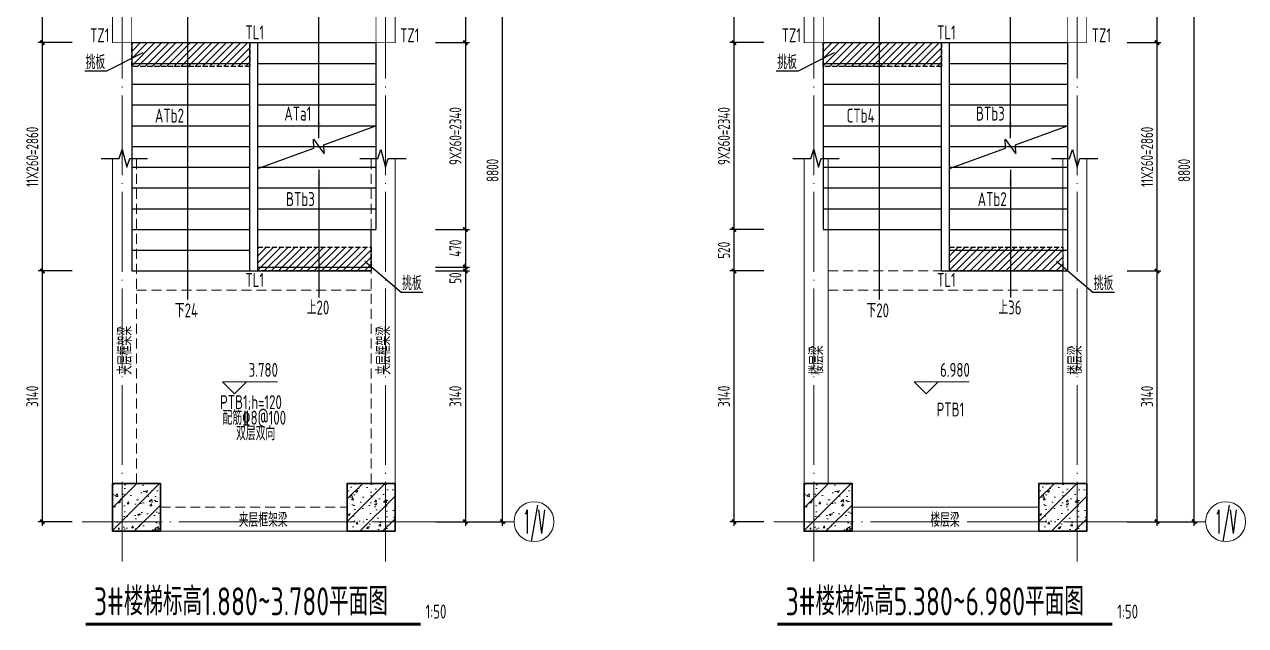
# Model space of a CAD drawing. Extents: x 56246 to 893198, y -950445 to -423535.
# Drawn here: x 325448 to 340745, y -474832 to -467303 of the extents above; entities that cross this region are included whole.
import ezdxf
from ezdxf.enums import TextEntityAlignment as Align

# ---------------------------------------------------------------- set-up
doc = ezdxf.new("R2010")
doc.units = 0
doc.header["$LTSCALE"] = 500
for name, pattern in [('CONTINOUS', [0]), ('DASH', [0.35, 0.25, -0.1]), ('DOTE', [2.42, 2, -0.2, 0.02, -0.2]), ('HIDDEN', [0.375, 0.25, -0.125])]:
    doc.linetypes.add(name, pattern=pattern)
for name, color, linetype, lineweight in [('0S-板-上层柱线', 6, 'Continuous', 18), ('0S-柱-线', 50, 'Continuous', 30), ('0S-梁-不可见', 4, 'HIDDEN', 18), ('0S-梁-线', 5, 'Continuous', 18), ('0S-楼梯-文字', 4, 'Continuous', 20), ('0S-轴线', 1, 'DOTE', 13), ('0S-轴线尺寸', 6, 'CONTINOUS', 18), ('0S-轴线编号', 6, 'CONTINOUS', 18), ('上层柱线', 6, 'Continuous', 18)]:
    doc.layers.add(name, color=color, linetype=linetype, lineweight=lineweight)
for name, color, linetype in [('PUB_DIM', 3, 'Continuous'), ('STAIR', 4, 'Continuous'), ('TEXT_LT', 90, 'Continuous'), ('THIN', 7, 'Continuous')]:
    doc.layers.add(name, color=color, linetype=linetype)
doc.styles.add('TSSD_Axis', font='complex.shx', dxfattribs={"width": 0.7, "bigfont": 'hztxt.shx'})
doc.styles.add('TSSD_DIMENSION', font='tssdeng.shx', dxfattribs={"width": 0.7, "bigfont": 'Hztxt.shx'})
doc.styles.add('TSSD_Rein', font='Tssdeng.shx', dxfattribs={"width": 0.7, "bigfont": 'hztxt.shx'})
doc.dimstyles.new('TSSD_50_50', dxfattribs={"dimtxt": 150, "dimasz": 50, "dimexe": 50, "dimexo": 125, "dimgap": 50, "dimtad": 1, "dimdec": 0, "dimzin": 0, "dimdsep": 46, "dimtxsty": 'TSSD_DIMENSION', "dimblk": 'ARCHTICK', "dimblk1": 'ARCHTICK', "dimblk2": 'ARCHTICK', "dimcen": 0, "dimdle": 50, "dimclrt": 7, "dimadec": 0, "dimazin": 0, "dimtfac": 1, "dimtdec": 0, "dimtix": 1, "dimtmove": 2, "dimatfit": 3, "dimfxl": 1, "dimtolj": 1, "dimtzin": 0, "dimarcsym": 0})
pattern_1 = [(45, (-114205.94, -22206.57), (-141.421356, 141.421356), []), (50, (-114205.94, -22206.57), (286.90407, -25.10085), [30, -330]), (355, (-114205.94, -22206.57), (-55.50053, 300.87685), [24, -264]), (100.4514, (-114182.04, -22208.66), (231.40375, 275.77582), [25.49608, -280.45684]), (46.1842, (-114205.94, -22126.57), (426.89642, -66.2076), [45, -495]), (96.6356, (-114170.37, -22132.1), (373.86508, 389.64715), [38.24412, -420.6852]), (351.1842, (-114205.94, -22126.57), (373.86478, 389.64744), [36, -396]), (21, (-114165.94, -22146.57), (238.76282, -161.04756), [30, -330]), (326, (-114165.94, -22146.57), (97.32613, 290.06002), [24, -264]), (71.4514, (-114146.05, -22159.99), (336.08905, 129.0122), [25.49608, -280.45684]), (37.5, (-114205.94, -22206.57), (4.863942, 133.157542), [2, -260.8, 2, -268, 2, -265]), (7.5, (-114205.94, -22206.57), (105.227815, 157.764685), [2, -152.8, 2, -254.8, 2, -101]), (327.5, (-114295.14, -22206.57), (213.528974, -9.021949), [2, -100, 2, -312, 2, -414]), (317.5, (-114335.14, -22206.57), (233.27447, 40.041993), [2, -130, 2, -207.2, 2, -294])]
pattern_2 = [(45, (-122869.96, -22206.57), (-141.421356, 141.421356), []), (50, (-122869.96, -22206.57), (286.90407, -25.10085), [30, -330]), (355, (-122869.96, -22206.57), (-55.50053, 300.87685), [24, -264]), (100.4514, (-122846.06, -22208.66), (231.40375, 275.77582), [25.49608, -280.45684]), (46.1842, (-122869.96, -22126.57), (426.89642, -66.2076), [45, -495]), (96.6356, (-122834.4, -22132.1), (373.86508, 389.64715), [38.24412, -420.6852]), (351.1842, (-122869.96, -22126.57), (373.86478, 389.64744), [36, -396]), (21, (-122829.96, -22146.57), (238.76282, -161.04756), [30, -330]), (326, (-122829.96, -22146.57), (97.32613, 290.06002), [24, -264]), (71.4514, (-122810.07, -22159.99), (336.08905, 129.0122), [25.49608, -280.45684]), (37.5, (-122869.96, -22206.57), (4.863942, 133.157542), [2, -260.8, 2, -268, 2, -265]), (7.5, (-122869.96, -22206.57), (105.227815, 157.764685), [2, -152.8, 2, -254.8, 2, -101]), (327.5, (-122959.16, -22206.57), (213.528974, -9.021949), [2, -100, 2, -312, 2, -414]), (317.5, (-122999.16, -22206.57), (233.27447, 40.041993), [2, -130, 2, -207.2, 2, -294])]

# ---------------------------------------------------------------- blocks, each defined once
blk = doc.blocks.new('ts_axno')
at = {"color": 0, "linetype": 'ByBlock', "lineweight": -2}
blk.add_circle((0, 0), 0.5, dxfattribs=at)
at = {"color": 0, "linetype": 'ByBlock', "lineweight": -2, "style": 'TSSD_Axis', "width": 0.7}
blk.add_attdef('A', text='', height=0.6, dxfattribs=at).set_placement((0, 0), align=Align.MIDDLE_CENTER)
blk = doc.blocks.new('_ArchTick')
at = {"color": 0, "linetype": 'ByBlock', "const_width": 0.5}
blk.add_lwpolyline([(-0.53, -0.53), (0.53, 0.53)], dxfattribs=at)
blk = doc.blocks.new('*D478')
at = {"layer": '0S-轴线尺寸', "color": 0, "lineweight": -2, "transparency": 16777216}
for p, q in [((340100, -473581), (340100, -464681)), ((339260, -464731), (340150, -464731)), ((339260, -473531), (340150, -473531))]:
    blk.add_line(p, q, dxfattribs=at)
at = {"layer": 'Defpoints', "color": 0, "transparency": 16777216}
for p in [(339135, -464731), (340100, -464731), (339135, -473531)]:
    blk.add_point(p, dxfattribs=at)
at = {"layer": '0S-轴线尺寸', "color": 0, "lineweight": -2, "transparency": 16777216, "xscale": 50, "yscale": 50, "zscale": 50}
for p, rotation in [((340100, -464731), 90), ((340100, -473531), 270)]:
    blk.add_blockref('_ArchTick', p, dxfattribs=dict(at, rotation=rotation))
at = {"layer": '0S-轴线尺寸', "color": 7, "transparency": 16777216, "insert": (339975, -469131), "char_height": 150, "attachment_point": 5, "rotation": 90, "style": 'TSSD_DIMENSION'}
blk.add_mtext('\\A1;8800', dxfattribs=at)
blk = doc.blocks.new('*D480')
at = {"layer": '0S-轴线尺寸', "color": 0, "lineweight": -2, "transparency": 16777216}
for p, q in [((334335, -464681), (334335, -467581)), ((334710, -464731), (334285, -464731)), ((334710, -467531), (334285, -467531))]:
    blk.add_line(p, q, dxfattribs=at)
at = {"layer": 'Defpoints', "color": 0, "transparency": 16777216}
for p in [(334835, -464731), (334335, -467531), (334835, -467531)]:
    blk.add_point(p, dxfattribs=at)
at = {"layer": '0S-轴线尺寸', "color": 0, "lineweight": -2, "transparency": 16777216, "xscale": 50, "yscale": 50, "zscale": 50}
for p, rotation in [((334335, -464731), 90), ((334335, -467531), 270)]:
    blk.add_blockref('_ArchTick', p, dxfattribs=dict(at, rotation=rotation))
at = {"layer": '0S-轴线尺寸', "color": 7, "transparency": 16777216, "insert": (334210, -466131), "char_height": 150, "attachment_point": 5, "rotation": 90, "style": 'TSSD_DIMENSION'}
blk.add_mtext('\\A1;2800', dxfattribs=at)
blk = doc.blocks.new('*D482')
at = {"layer": '0S-轴线尺寸', "color": 0, "lineweight": -2, "transparency": 16777216}
for p, q in [((334710, -467531), (334285, -467531)), ((334335, -467481), (334335, -469921)), ((334710, -469871), (334285, -469871))]:
    blk.add_line(p, q, dxfattribs=at)
at = {"layer": 'Defpoints', "color": 0, "transparency": 16777216}
for p in [(334835, -467531), (334335, -469871), (334835, -469871)]:
    blk.add_point(p, dxfattribs=at)
at = {"layer": '0S-轴线尺寸', "color": 0, "lineweight": -2, "transparency": 16777216, "xscale": 50, "yscale": 50, "zscale": 50}
for p, rotation in [((334335, -467531), 90), ((334335, -469871), 270)]:
    blk.add_blockref('_ArchTick', p, dxfattribs=dict(at, rotation=rotation))
at = {"layer": '0S-轴线尺寸', "color": 7, "transparency": 16777216, "insert": (334210, -468701), "char_height": 150, "attachment_point": 5, "rotation": 90, "style": 'TSSD_DIMENSION'}
blk.add_mtext('\\A1;9X260=2340', dxfattribs=at)
blk = doc.blocks.new('_ARROW')
blk.add_solid([(0, 0), (-1, 0.1), (-1, -0.1)])
blk = doc.blocks.new('*D483')
at = {"layer": '0S-轴线尺寸', "color": 0, "lineweight": -2, "transparency": 16777216}
for p, q in [((339635, -464681), (339635, -467581)), ((339260, -464731), (339685, -464731)), ((339260, -467531), (339685, -467531))]:
    blk.add_line(p, q, dxfattribs=at)
at = {"layer": 'Defpoints', "color": 0, "transparency": 16777216}
for p in [(339135, -464731), (339135, -467531), (339635, -467531)]:
    blk.add_point(p, dxfattribs=at)
at = {"layer": '0S-轴线尺寸', "color": 0, "lineweight": -2, "transparency": 16777216, "xscale": 50, "yscale": 50, "zscale": 50}
for p, rotation in [((339635, -464731), 90), ((339635, -467531), 270)]:
    blk.add_blockref('_ArchTick', p, dxfattribs=dict(at, rotation=rotation))
at = {"layer": '0S-轴线尺寸', "color": 7, "transparency": 16777216, "insert": (339510, -466131), "char_height": 150, "attachment_point": 5, "rotation": 90, "style": 'TSSD_DIMENSION'}
blk.add_mtext('\\A1;2800', dxfattribs=at)
blk = doc.blocks.new('*D487')
at = {"layer": '0S-轴线尺寸', "color": 0, "lineweight": -2, "transparency": 16777216}
for p, q in [((339635, -470341), (339635, -473581)), ((339260, -470391), (339685, -470391)), ((339260, -473531), (339685, -473531))]:
    blk.add_line(p, q, dxfattribs=at)
at = {"layer": 'Defpoints', "color": 0, "transparency": 16777216}
for p in [(339135, -470391), (339135, -473531), (339635, -473531)]:
    blk.add_point(p, dxfattribs=at)
at = {"layer": '0S-轴线尺寸', "color": 0, "lineweight": -2, "transparency": 16777216, "xscale": 50, "yscale": 50, "zscale": 50}
for p, rotation in [((339635, -470391), 90), ((339635, -473531), 270)]:
    blk.add_blockref('_ArchTick', p, dxfattribs=dict(at, rotation=rotation))
at = {"layer": '0S-轴线尺寸', "color": 7, "transparency": 16777216, "insert": (339510, -471961), "char_height": 150, "attachment_point": 5, "rotation": 90, "style": 'TSSD_DIMENSION'}
blk.add_mtext('\\A1;3140', dxfattribs=at)
blk = doc.blocks.new('*D488')
at = {"layer": '0S-轴线尺寸', "color": 0, "lineweight": -2, "transparency": 16777216}
for p, q in [((339260, -467531), (339685, -467531)), ((339635, -467481), (339635, -470441)), ((339260, -470391), (339685, -470391))]:
    blk.add_line(p, q, dxfattribs=at)
at = {"layer": 'Defpoints', "color": 0, "transparency": 16777216}
for p in [(339135, -467531), (339135, -470391), (339635, -470391)]:
    blk.add_point(p, dxfattribs=at)
at = {"layer": '0S-轴线尺寸', "color": 0, "lineweight": -2, "transparency": 16777216, "xscale": 50, "yscale": 50, "zscale": 50}
for p, rotation in [((339635, -467531), 90), ((339635, -470391), 270)]:
    blk.add_blockref('_ArchTick', p, dxfattribs=dict(at, rotation=rotation))
at = {"layer": '0S-轴线尺寸', "color": 7, "transparency": 16777216, "insert": (339510, -468961), "char_height": 150, "attachment_point": 5, "rotation": 90, "style": 'TSSD_DIMENSION'}
blk.add_mtext('\\A1;11X260=2860', dxfattribs=at)
blk = doc.blocks.new('*D500')
at = {"layer": '0S-轴线尺寸', "color": 0, "lineweight": -2, "transparency": 16777216}
for p, q in [((331436, -473581), (331436, -464681)), ((330596, -464731), (331486, -464731)), ((330596, -473531), (331486, -473531))]:
    blk.add_line(p, q, dxfattribs=at)
at = {"layer": 'Defpoints', "color": 0, "transparency": 16777216}
for p in [(330471, -464731), (331436, -464731), (330471, -473531)]:
    blk.add_point(p, dxfattribs=at)
at = {"layer": '0S-轴线尺寸', "color": 0, "lineweight": -2, "transparency": 16777216, "xscale": 50, "yscale": 50, "zscale": 50}
for p, rotation in [((331436, -464731), 90), ((331436, -473531), 270)]:
    blk.add_blockref('_ArchTick', p, dxfattribs=dict(at, rotation=rotation))
at = {"layer": '0S-轴线尺寸', "color": 7, "transparency": 16777216, "insert": (331311, -469131), "char_height": 150, "attachment_point": 5, "rotation": 90, "style": 'TSSD_DIMENSION'}
blk.add_mtext('\\A1;8800', dxfattribs=at)
blk = doc.blocks.new('*D490')
at = {"layer": '0S-轴线尺寸', "color": 0, "lineweight": -2, "transparency": 16777216}
for p, q in [((325671, -464681), (325671, -467581)), ((326046, -464731), (325621, -464731)), ((326046, -467531), (325621, -467531))]:
    blk.add_line(p, q, dxfattribs=at)
at = {"layer": 'Defpoints', "color": 0, "transparency": 16777216}
for p in [(326171, -464731), (325671, -467531), (326171, -467531)]:
    blk.add_point(p, dxfattribs=at)
at = {"layer": '0S-轴线尺寸', "color": 0, "lineweight": -2, "transparency": 16777216, "xscale": 50, "yscale": 50, "zscale": 50}
for p, rotation in [((325671, -464731), 90), ((325671, -467531), 270)]:
    blk.add_blockref('_ArchTick', p, dxfattribs=dict(at, rotation=rotation))
at = {"layer": '0S-轴线尺寸', "color": 7, "transparency": 16777216, "insert": (325546, -466131), "char_height": 150, "attachment_point": 5, "rotation": 90, "style": 'TSSD_DIMENSION'}
blk.add_mtext('\\A1;2800', dxfattribs=at)
blk = doc.blocks.new('*D492')
at = {"layer": '0S-轴线尺寸', "color": 0, "lineweight": -2, "transparency": 16777216}
for p, q in [((325671, -470341), (325671, -473581)), ((326046, -470391), (325621, -470391)), ((326046, -473531), (325621, -473531))]:
    blk.add_line(p, q, dxfattribs=at)
at = {"layer": 'Defpoints', "color": 0, "transparency": 16777216}
for p in [(326171, -470391), (325671, -473531), (326171, -473531)]:
    blk.add_point(p, dxfattribs=at)
at = {"layer": '0S-轴线尺寸', "color": 0, "lineweight": -2, "transparency": 16777216, "xscale": 50, "yscale": 50, "zscale": 50}
for p, rotation in [((325671, -470391), 90), ((325671, -473531), 270)]:
    blk.add_blockref('_ArchTick', p, dxfattribs=dict(at, rotation=rotation))
at = {"layer": '0S-轴线尺寸', "color": 7, "transparency": 16777216, "insert": (325546, -471961), "char_height": 150, "attachment_point": 5, "rotation": 90, "style": 'TSSD_DIMENSION'}
blk.add_mtext('\\A1;3140', dxfattribs=at)
blk = doc.blocks.new('*D493')
at = {"layer": '0S-轴线尺寸', "color": 0, "lineweight": -2, "transparency": 16777216}
for p, q in [((326046, -467531), (325621, -467531)), ((325671, -467481), (325671, -470441)), ((326046, -470391), (325621, -470391))]:
    blk.add_line(p, q, dxfattribs=at)
at = {"layer": 'Defpoints', "color": 0, "transparency": 16777216}
for p in [(326171, -467531), (325671, -470391), (326171, -470391)]:
    blk.add_point(p, dxfattribs=at)
at = {"layer": '0S-轴线尺寸', "color": 0, "lineweight": -2, "transparency": 16777216, "xscale": 50, "yscale": 50, "zscale": 50}
for p, rotation in [((325671, -467531), 90), ((325671, -470391), 270)]:
    blk.add_blockref('_ArchTick', p, dxfattribs=dict(at, rotation=rotation))
at = {"layer": '0S-轴线尺寸', "color": 7, "transparency": 16777216, "insert": (325546, -468961), "char_height": 150, "attachment_point": 5, "rotation": 90, "style": 'TSSD_DIMENSION'}
blk.add_mtext('\\A1;11X260=2860', dxfattribs=at)
blk = doc.blocks.new('*D494')
at = {"layer": '0S-轴线尺寸', "color": 0, "lineweight": -2, "transparency": 16777216}
for p, q in [((330971, -464681), (330971, -467581)), ((330596, -464731), (331021, -464731)), ((330596, -467531), (331021, -467531))]:
    blk.add_line(p, q, dxfattribs=at)
at = {"layer": 'Defpoints', "color": 0, "transparency": 16777216}
for p in [(330471, -464731), (330471, -467531), (330971, -467531)]:
    blk.add_point(p, dxfattribs=at)
at = {"layer": '0S-轴线尺寸', "color": 0, "lineweight": -2, "transparency": 16777216, "xscale": 50, "yscale": 50, "zscale": 50}
for p, rotation in [((330971, -464731), 90), ((330971, -467531), 270)]:
    blk.add_blockref('_ArchTick', p, dxfattribs=dict(at, rotation=rotation))
at = {"layer": '0S-轴线尺寸', "color": 7, "transparency": 16777216, "insert": (330846, -466131), "char_height": 150, "attachment_point": 5, "rotation": 90, "style": 'TSSD_DIMENSION'}
blk.add_mtext('\\A1;2800', dxfattribs=at)
blk = doc.blocks.new('*D498')
at = {"layer": '0S-轴线尺寸', "color": 0, "lineweight": -2, "transparency": 16777216}
for p, q in [((330596, -467531), (331021, -467531)), ((330971, -467481), (330971, -469921)), ((330596, -469871), (331021, -469871))]:
    blk.add_line(p, q, dxfattribs=at)
at = {"layer": 'Defpoints', "color": 0, "transparency": 16777216}
for p in [(330471, -467531), (330471, -469871), (330971, -469871)]:
    blk.add_point(p, dxfattribs=at)
at = {"layer": '0S-轴线尺寸', "color": 0, "lineweight": -2, "transparency": 16777216, "xscale": 50, "yscale": 50, "zscale": 50}
for p, rotation in [((330971, -467531), 90), ((330971, -469871), 270)]:
    blk.add_blockref('_ArchTick', p, dxfattribs=dict(at, rotation=rotation))
at = {"layer": '0S-轴线尺寸', "color": 7, "transparency": 16777216, "insert": (330846, -468701), "char_height": 150, "attachment_point": 5, "rotation": 90, "style": 'TSSD_DIMENSION'}
blk.add_mtext('\\A1;9X260=2340', dxfattribs=at)
blk = doc.blocks.new('*D501')
at = {"layer": '0S-轴线尺寸', "color": 0, "lineweight": -2, "transparency": 16777216}
for p, q in [((330971, -470341), (330971, -473581)), ((330596, -470391), (331021, -470391)), ((330596, -473531), (331021, -473531))]:
    blk.add_line(p, q, dxfattribs=at)
at = {"layer": 'Defpoints', "color": 0, "transparency": 16777216}
for p in [(330471, -470391), (330471, -473531), (330971, -473531)]:
    blk.add_point(p, dxfattribs=at)
at = {"layer": '0S-轴线尺寸', "color": 0, "lineweight": -2, "transparency": 16777216, "xscale": 50, "yscale": 50, "zscale": 50}
for p, rotation in [((330971, -470391), 90), ((330971, -473531), 270)]:
    blk.add_blockref('_ArchTick', p, dxfattribs=dict(at, rotation=rotation))
at = {"layer": '0S-轴线尺寸', "color": 7, "transparency": 16777216, "insert": (330846, -471961), "char_height": 150, "attachment_point": 5, "rotation": 90, "style": 'TSSD_DIMENSION'}
blk.add_mtext('\\A1;3140', dxfattribs=at)
blk = doc.blocks.new('*D502')
at = {"layer": '0S-轴线尺寸', "color": 0, "lineweight": -2, "transparency": 16777216}
for p, q in [((330596, -470341), (331021, -470341)), ((330971, -470341), (330971, -470291)), ((330971, -470341), (330971, -470391)), ((330596, -470391), (331021, -470391)), ((330971, -470391), (330971, -470441))]:
    blk.add_line(p, q, dxfattribs=at)
at = {"layer": 'Defpoints', "color": 0, "transparency": 16777216}
for p in [(330471, -470341), (330471, -470391), (330971, -470391)]:
    blk.add_point(p, dxfattribs=at)
at = {"layer": '0S-轴线尺寸', "color": 0, "lineweight": -2, "transparency": 16777216, "xscale": 50, "yscale": 50, "zscale": 50}
for p, rotation in [((330971, -470341), 270), ((330971, -470391), 90)]:
    blk.add_blockref('_ArchTick', p, dxfattribs=dict(at, rotation=rotation))
at = {"layer": '0S-轴线尺寸', "color": 7, "transparency": 16777216, "insert": (330846, -470480), "char_height": 150, "attachment_point": 5, "rotation": 90, "style": 'TSSD_DIMENSION'}
blk.add_mtext('\\A1;50', dxfattribs=at)
blk = doc.blocks.new('*D503')
at = {"layer": '0S-轴线尺寸', "color": 0, "lineweight": -2, "transparency": 16777216}
for p, q in [((330596, -469871), (331021, -469871)), ((330971, -469821), (330971, -470391)), ((330596, -470341), (331021, -470341))]:
    blk.add_line(p, q, dxfattribs=at)
at = {"layer": 'Defpoints', "color": 0, "transparency": 16777216}
for p in [(330471, -469871), (330471, -470341), (330971, -470341)]:
    blk.add_point(p, dxfattribs=at)
at = {"layer": '0S-轴线尺寸', "color": 0, "lineweight": -2, "transparency": 16777216, "xscale": 50, "yscale": 50, "zscale": 50}
for p, rotation in [((330971, -469871), 90), ((330971, -470341), 270)]:
    blk.add_blockref('_ArchTick', p, dxfattribs=dict(at, rotation=rotation))
at = {"layer": '0S-轴线尺寸', "color": 7, "transparency": 16777216, "insert": (330846, -470106), "char_height": 150, "attachment_point": 5, "rotation": 90, "style": 'TSSD_DIMENSION'}
blk.add_mtext('\\A1;470', dxfattribs=at)
blk = doc.blocks.new('*D606')
at = {"layer": '0S-轴线尺寸', "color": 0, "lineweight": -2, "transparency": 16777216}
for p, q in [((334710, -469871), (334285, -469871)), ((334335, -469821), (334335, -470441)), ((334710, -470391), (334285, -470391))]:
    blk.add_line(p, q, dxfattribs=at)
at = {"layer": 'Defpoints', "color": 0, "transparency": 16777216}
for p in [(334835, -469871), (334335, -470391), (334835, -470391)]:
    blk.add_point(p, dxfattribs=at)
at = {"layer": '0S-轴线尺寸', "color": 0, "lineweight": -2, "transparency": 16777216, "xscale": 50, "yscale": 50, "zscale": 50}
for p, rotation in [((334335, -469871), 90), ((334335, -470391), 270)]:
    blk.add_blockref('_ArchTick', p, dxfattribs=dict(at, rotation=rotation))
at = {"layer": '0S-轴线尺寸', "color": 7, "transparency": 16777216, "insert": (334210, -470131), "char_height": 150, "attachment_point": 5, "rotation": 90, "style": 'TSSD_DIMENSION'}
blk.add_mtext('\\A1;520', dxfattribs=at)
blk = doc.blocks.new('*D607')
at = {"layer": '0S-轴线尺寸', "color": 0, "lineweight": -2, "transparency": 16777216}
for p, q in [((334335, -470341), (334335, -473581)), ((334710, -470391), (334285, -470391)), ((334710, -473531), (334285, -473531))]:
    blk.add_line(p, q, dxfattribs=at)
at = {"layer": 'Defpoints', "color": 0, "transparency": 16777216}
for p in [(334835, -470391), (334335, -473531), (334835, -473531)]:
    blk.add_point(p, dxfattribs=at)
at = {"layer": '0S-轴线尺寸', "color": 0, "lineweight": -2, "transparency": 16777216, "xscale": 50, "yscale": 50, "zscale": 50}
for p, rotation in [((334335, -470391), 90), ((334335, -473531), 270)]:
    blk.add_blockref('_ArchTick', p, dxfattribs=dict(at, rotation=rotation))
at = {"layer": '0S-轴线尺寸', "color": 7, "transparency": 16777216, "insert": (334210, -471961), "char_height": 150, "attachment_point": 5, "rotation": 90, "style": 'TSSD_DIMENSION'}
blk.add_mtext('\\A1;3140', dxfattribs=at)

msp = doc.modelspace()

# ---------------------------------------------------------------- hatches: boundary and pattern name
h = msp.add_hatch()
h.set_pattern_fill('ANSI31', color=256, scale=20)
h.set_pattern_definition([(45, (6997.81, 2560), (-44.9012806, 44.9012806), [])])
h.paths.add_polyline_path([(328270.9409, -467831.0176), (326790.9409, -467831.0176), (326790.9409, -467531.0176), (328270.9409, -467531.0176)])
h = msp.add_hatch()
h.set_pattern_fill('ANSI31', color=256, scale=20)
h.set_pattern_definition([(45, (15661.83, 2560), (-44.9012806, 44.9012806), [])])
h.paths.add_polyline_path([(336934.9613, -467831.0176), (335454.9613, -467831.0176), (335454.9613, -467531.0176), (336934.9613, -467531.0176)])
h = msp.add_hatch()
h.set_pattern_fill('ANSI31', color=256, scale=20)
h.set_pattern_definition([(45, (8577.81, 6e-11), (-44.9012806, 44.9012806), [])])
h.paths.add_polyline_path([(329790.9409, -470391.0176), (328370.9409, -470391.0176), (328370.9409, -470091.0176), (329790.9409, -470091.0176)])
h = msp.add_hatch()
h.set_pattern_fill('ANSI31', color=256, scale=20)
h.set_pattern_definition([(45, (17241.83, 1e-09), (-44.9012806, 44.9012806), [])])
h.paths.add_polyline_path([(338454.9613, -470391.0176), (337034.9613, -470391.0176), (337034.9613, -470091.0176), (338454.9613, -470091.0176)])
at = {"layer": '上层柱线'}
h = msp.add_hatch(dxfattribs=at)
h.set_pattern_fill('钢筋混凝土', color=256, scale=40, pattern_type=2)
h.set_pattern_definition(pattern_2)
h.paths.add_polyline_path([(327150.9409, -473651.0176), (327150.9409, -473051.0176), (326550.9409, -473051.0176), (326550.9409, -473651.0176)])
h = msp.add_hatch(dxfattribs=at)
h.set_pattern_fill('钢筋混凝土', color=256, scale=40, pattern_type=2)
h.set_pattern_definition(pattern_2)
h.paths.add_polyline_path([(330090.9409, -473651.0176), (330090.9409, -473051.0176), (329490.9409, -473051.0176), (329490.9409, -473651.0176)])
h = msp.add_hatch(dxfattribs=at)
h.set_pattern_fill('钢筋混凝土', color=256, scale=40, pattern_type=2)
h.set_pattern_definition(pattern_1)
h.paths.add_polyline_path([(335814.9613, -473651.0176), (335814.9613, -473051.0176), (335214.9613, -473051.0176), (335214.9613, -473651.0176)])
h = msp.add_hatch(dxfattribs=at)
h.set_pattern_fill('钢筋混凝土', color=256, scale=40, pattern_type=2)
h.set_pattern_definition(pattern_1)
h.paths.add_polyline_path([(338754.9613, -473651.0176), (338754.9613, -473051.0176), (338154.9613, -473051.0176), (338154.9613, -473651.0176)])

# ---------------------------------------------------------------- linework, layer by layer
at = {"linetype": 'DASH', "ltscale": 0.5}
for points in [[(328270.9409, -467831.0176), (326790.9409, -467831.0176), (326790.9409, -467531.0176), (328270.9409, -467531.0176)], [(336934.9613, -467831.0176), (335454.9613, -467831.0176), (335454.9613, -467531.0176), (336934.9613, -467531.0176)], [(329790.9409, -470391.0176), (328370.9409, -470391.0176), (328370.9409, -470091.0176), (329790.9409, -470091.0176)], [(338454.9613, -470391.0176), (337034.9613, -470391.0176), (337034.9613, -470091.0176), (338454.9613, -470091.0176)]]:
    msp.add_lwpolyline(points, close=True, dxfattribs=at)
at = {"layer": '0S-板-上层柱线', "const_width": 10}
for points in [[(326790.9409, -467531.0176), (326550.9409, -467531.0176), (326550.9409, -467131.0176), (326790.9409, -467131.0176)], [(330090.9409, -467531.0176), (329850.9409, -467531.0176), (329850.9409, -467131.0176), (330090.9409, -467131.0176)], [(335454.9613, -467531.0176), (335214.9613, -467531.0176), (335214.9613, -467131.0176), (335454.9613, -467131.0176)], [(338754.9613, -467531.0176), (338514.9613, -467531.0176), (338514.9613, -467131.0176), (338754.9613, -467131.0176)]]:
    msp.add_lwpolyline(points, close=True, dxfattribs=at)
at = {"layer": '0S-柱-线'}
for points in [[(327150.9409, -473651.0176), (327150.9409, -473051.0176), (326550.9409, -473051.0176), (326550.9409, -473651.0176)], [(330090.9409, -473651.0176), (330090.9409, -473051.0176), (329490.9409, -473051.0176), (329490.9409, -473651.0176)], [(335814.9613, -473651.0176), (335814.9613, -473051.0176), (335214.9613, -473051.0176), (335214.9613, -473651.0176)], [(338754.9613, -473651.0176), (338754.9613, -473051.0176), (338154.9613, -473051.0176), (338154.9613, -473651.0176)]]:
    msp.add_lwpolyline(points, close=True, dxfattribs=at)
at = {"layer": '0S-梁-不可见'}
for p, q in [((326850.9409, -473051.0176), (326850.9409, -468980.2899)), ((329790.9409, -473051.0176), (329790.9409, -468980.2899)), ((329790.9409, -470391.0176), (326850.9409, -470391.0176)), ((338454.9613, -470391.0176), (335514.9613, -470391.0176)), ((329790.9409, -470631.0176), (326850.9409, -470631.0176)), ((338454.9613, -470631.0176), (335514.9613, -470631.0176)), ((327150.9409, -473351.0176), (329490.9409, -473351.0176))]:
    msp.add_line(p, q, dxfattribs=at)
at = {"layer": '0S-梁-线'}
for p, q in [((329850.9409, -467531.0176), (326790.9409, -467531.0176)), ((338514.9613, -467531.0176), (335454.9613, -467531.0176)), ((326550.9409, -473051.0176), (326550.9409, -468980.2899)), ((330090.9409, -473051.0176), (330090.9409, -468980.2899)), ((335214.9613, -473051.0176), (335214.9613, -468980.2899)), ((335514.9613, -473051.0176), (335514.9613, -468980.2899)), ((338454.9613, -473051.0176), (338454.9613, -468980.2899)), ((338754.9613, -473051.0176), (338754.9613, -468980.2899)), ((335814.9613, -473351.0176), (338154.9613, -473351.0176)), ((327150.9409, -473651.0176), (329490.9409, -473651.0176)), ((335814.9613, -473651.0176), (338154.9613, -473651.0176))]:
    msp.add_line(p, q, dxfattribs=at)
at = {"layer": '0S-楼梯-文字'}
for p, q in [((327928.0391, -471779.3825), (328228.0391, -471779.3825)), ((328078.0391, -471929.3825), (327928.0391, -471779.3825)), ((328078.0391, -471779.3825), (328618.0391, -471779.3825)), ((328228.0391, -471779.3825), (328078.0391, -471929.3825)), ((336592.0595, -471779.3825), (336892.0595, -471779.3825)), ((336742.0595, -471929.3825), (336592.0595, -471779.3825)), ((336742.0595, -471779.3825), (337282.0595, -471779.3825)), ((336892.0595, -471779.3825), (336742.0595, -471929.3825))]:
    msp.add_line(p, q, dxfattribs=at)
at = {"layer": '0S-楼梯-文字', "const_width": 35}
for points in [[(326213.8949, -474814.8479), (330410.5272, -474814.8479)], [(334877.9153, -474814.8479), (339074.5476, -474814.8479)]]:
    msp.add_lwpolyline(points, dxfattribs=at)
at = {"layer": '0S-轴线'}
for p, q in [((326670.9409, -474031.0176), (326670.9409, -464231.0176)), ((329970.9409, -474031.0176), (329970.9409, -464231.0176)), ((335334.9613, -474031.0176), (335334.9613, -464231.0176)), ((338634.9613, -474031.0176), (338634.9613, -464231.0176)), ((326170.9409, -473531.0176), (330470.9409, -473531.0176)), ((334834.9613, -473531.0176), (339134.9613, -473531.0176))]:
    msp.add_line(p, q, dxfattribs=at)
at = {"layer": '0S-轴线编号'}
for p, q in [((330470.9409, -473531.0176), (331580.6068, -473531.0176)), ((339134.9613, -473531.0176), (340244.6272, -473531.0176))]:
    msp.add_line(p, q, dxfattribs=at)
at = {"layer": 'PUB_DIM'}
for points in [[(329135.9409, -468726.3995), (329135.9409, -466819.1779), (327491.3969, -466819.1779), (327491.3969, -470749.3347)], [(337799.9613, -468726.3995), (337799.9613, -466819.1779), (336155.4172, -466819.1779), (336155.4172, -470749.3347)], [(329135.9409, -469122.8813), (329135.9409, -470721.7832)], [(337799.9613, -469122.8813), (337799.9613, -470721.7832)]]:
    msp.add_lwpolyline(points, dxfattribs=at)
at = {"layer": 'STAIR'}
for p, q in [((326790.9409, -467531.0176), (328270.9409, -467531.0176)), ((326790.9409, -467531.0176), (326790.9409, -470391.0176)), ((328270.9409, -467531.0176), (328370.9409, -467531.0176)), ((328270.9409, -470391.0176), (328270.9409, -467531.0176)), ((328370.9409, -467531.0176), (329850.9409, -467531.0176)), ((328370.9409, -470391.0176), (328370.9409, -467531.0176)), ((329850.9409, -467531.0176), (329850.9409, -469871.0176)), ((335454.9613, -467531.0176), (336934.9613, -467531.0176)), ((335454.9613, -467531.0176), (335454.9613, -469871.0176)), ((336934.9613, -467531.0176), (337034.9613, -467531.0176)), ((336934.9613, -470391.0176), (336934.9613, -467531.0176)), ((337034.9613, -467531.0176), (338514.9613, -467531.0176)), ((337034.9613, -470391.0176), (337034.9613, -467531.0176)), ((338514.9613, -467531.0176), (338514.9613, -470391.0176)), ((326790.9409, -467791.0176), (328270.9409, -467791.0176)), ((328370.9409, -467791.0176), (329850.9409, -467791.0176)), ((335454.9613, -467791.0176), (336934.9613, -467791.0176)), ((337034.9613, -467791.0176), (338514.9613, -467791.0176)), ((326790.9409, -468051.0176), (328270.9409, -468051.0176)), ((328370.9409, -468051.0176), (329850.9409, -468051.0176)), ((335454.9613, -468051.0176), (336934.9613, -468051.0176)), ((337034.9613, -468051.0176), (338514.9613, -468051.0176)), ((326790.9409, -468311.0176), (328270.9409, -468311.0176)), ((328370.9409, -468311.0176), (329850.9409, -468311.0176)), ((335454.9613, -468311.0176), (336934.9613, -468311.0176)), ((337034.9613, -468311.0176), (338514.9613, -468311.0176)), ((326790.9409, -468571.0176), (328270.9409, -468571.0176)), ((328370.9409, -468571.0176), (329850.9409, -468571.0176)), ((329197.0275, -468808.8043), (329850.9409, -468571.0176)), ((335454.9613, -468571.0176), (336934.9613, -468571.0176)), ((337034.9613, -468571.0176), (338514.9613, -468571.0176)), ((337861.0479, -468808.8043), (338514.9613, -468571.0176)), ((326790.9409, -468831.0176), (328270.9409, -468831.0176)), ((328370.9409, -468831.0176), (329850.9409, -468831.0176)), ((328370.9409, -469109.1994), (329074.8544, -468853.2309)), ((329074.8544, -468853.2309), (329070.1554, -468737.8926)), ((329070.1554, -468737.8926), (329201.7265, -468924.1426)), ((329201.7265, -468924.1426), (329197.0275, -468808.8043)), ((335454.9613, -468831.0176), (336934.9613, -468831.0176)), ((337034.9613, -468831.0176), (338514.9613, -468831.0176)), ((337034.9613, -469109.1994), (337738.8747, -468853.2309)), ((337738.8747, -468853.2309), (337734.1757, -468737.8926)), ((337734.1757, -468737.8926), (337865.7468, -468924.1426)), ((337865.7468, -468924.1426), (337861.0479, -468808.8043)), ((326790.9409, -469091.0176), (328270.9409, -469091.0176)), ((328370.9409, -469091.0176), (329850.9409, -469091.0176)), ((335454.9613, -469091.0176), (336934.9613, -469091.0176)), ((337034.9613, -469091.0176), (338514.9613, -469091.0176)), ((326790.9409, -469351.0176), (328270.9409, -469351.0176)), ((328370.9409, -469351.0176), (329850.9409, -469351.0176)), ((335454.9613, -469351.0176), (336934.9613, -469351.0176)), ((337034.9613, -469351.0176), (338514.9613, -469351.0176)), ((326790.9409, -469611.0176), (328270.9409, -469611.0176)), ((328370.9409, -469611.0176), (329850.9409, -469611.0176)), ((335454.9613, -469611.0176), (336934.9613, -469611.0176)), ((337034.9613, -469611.0176), (338514.9613, -469611.0176)), ((326790.9409, -469871.0176), (328270.9409, -469871.0176)), ((328370.9409, -469871.0176), (329850.9409, -469871.0176)), ((335454.9613, -469871.0176), (336934.9613, -469871.0176)), ((337034.9613, -469871.0176), (338514.9613, -469871.0176)), ((326790.9409, -470131.0176), (328270.9409, -470131.0176)), ((337034.9613, -470131.0176), (338514.9613, -470131.0176)), ((328370.9409, -470341.0176), (329790.9409, -470341.0176)), ((326790.9409, -470391.0176), (328270.9409, -470391.0176)), ((328270.9409, -470391.0176), (328370.9409, -470391.0176)), ((328370.9409, -470391.0176), (329790.9409, -470391.0176)), ((336934.9613, -470391.0176), (337034.9613, -470391.0176)), ((337034.9613, -470391.0176), (338514.9613, -470391.0176))]:
    msp.add_line(p, q, dxfattribs=at)
msp.add_lwpolyline([(329790.9409, -470341.0176), (329790.9409, -469871.0176)], dxfattribs=at)
at = {"layer": 'TEXT_LT'}
for points in [[(326928.8729, -467656.8099), (326474.2087, -467885.9882), (326202.2554, -467885.9882)], [(335592.8932, -467656.8099), (335138.229, -467885.9882), (334866.2757, -467885.9882)], [(329713.009, -470267.4874), (330167.6732, -470654.4344), (330439.6265, -470654.4344)], [(338377.0293, -470267.4874), (338831.6936, -470654.4344), (339103.6469, -470654.4344)]]:
    msp.add_lwpolyline(points, dxfattribs=at)
at = {"layer": 'THIN'}
for points in [[(326410.9409, -468980.2899), (326635.9409, -468980.2899), (326670.9409, -468870.2899), (326730.9409, -469090.2899), (326765.9409, -468980.2899), (326990.9409, -468980.2899)], [(329650.9409, -468980.2899), (329875.9409, -468980.2899), (329910.9409, -468870.2899), (329970.9409, -469090.2899), (330005.9409, -468980.2899), (330230.9409, -468980.2899)], [(335074.9613, -468980.2899), (335299.9613, -468980.2899), (335334.9613, -468870.2899), (335394.9613, -469090.2899), (335429.9613, -468980.2899), (335654.9613, -468980.2899)], [(338314.9613, -468980.2899), (338539.9613, -468980.2899), (338574.9613, -468870.2899), (338634.9613, -469090.2899), (338669.9613, -468980.2899), (338894.9613, -468980.2899)]]:
    msp.add_lwpolyline(points, dxfattribs=at)
at = {"layer": '上层柱线'}
for points in [[(327150.9409, -473651.0176), (327150.9409, -473051.0176), (326550.9409, -473051.0176), (326550.9409, -473651.0176)], [(330090.9409, -473651.0176), (330090.9409, -473051.0176), (329490.9409, -473051.0176), (329490.9409, -473651.0176)], [(335814.9613, -473651.0176), (335814.9613, -473051.0176), (335214.9613, -473051.0176), (335214.9613, -473651.0176)], [(338754.9613, -473651.0176), (338754.9613, -473051.0176), (338154.9613, -473051.0176), (338154.9613, -473651.0176)]]:
    msp.add_lwpolyline(points, close=True, dxfattribs=at)

# ---------------------------------------------------------------- block references
at = {"layer": '0S-轴线编号'}
ref = msp.add_blockref('ts_axno', (331830.6068, -473531.0176), dxfattribs=dict(at, xscale=-500, yscale=500, zscale=500))
ref.add_attrib('K', '1/V', dxfattribs={"height": 300, "style": 'TSSD_Axis', "width": 0.35}).set_placement((331830.6068, -473531.0176), align=Align.MIDDLE_CENTER)
ref = msp.add_blockref('ts_axno', (340494.6272, -473531.0176), dxfattribs=dict(at, xscale=-500, yscale=500, zscale=500))
ref.add_attrib('K', '1/V', dxfattribs={"height": 300, "style": 'TSSD_Axis', "width": 0.35}).set_placement((340494.6272, -473531.0176), align=Align.MIDDLE_CENTER)
at = {"layer": 'PUB_DIM', "xscale": 200, "yscale": 200, "zscale": 200}
for p, rotation in [((329135.9409, -468726.3995), 270), ((337799.9613, -468726.3995), 270), ((329135.9409, -469122.8813), 90), ((337799.9613, -469122.8813), 90)]:
    msp.add_blockref('_ARROW', p, dxfattribs=dict(at, rotation=rotation))

# ---------------------------------------------------------------- texts
at = {"layer": '0S-楼梯-文字', "width": 0.7}
for s, height, style, p in [('TL1', 175, 'TSSD_Rein', (328215.2541, -467489.6315)), ('TL1', 175, 'TSSD_Rein', (336879.2744, -467489.6315)), ('TZ1', 175, 'TSSD_Rein', (326269.8347, -467525.2091)), ('TZ1', 175, 'TSSD_Rein', (330153.2127, -467525.2091)), ('TZ1', 175, 'TSSD_Rein', (334933.855, -467525.2091)), ('TZ1', 175, 'TSSD_Rein', (338817.2331, -467525.2091)), ('TL1', 175, 'TSSD_Rein', (328215.2541, -470589.6315)), ('TL1', 175, 'TSSD_Rein', (336879.2744, -470589.6315)), ('下24', 175, 'TSSD_Rein', (327331.768, -470971.5765)), ('上20', 175, 'TSSD_Rein', (328984.0249, -470936.1196)), ('下20', 175, 'TSSD_Rein', (335995.7883, -470971.5765)), ('上36', 175, 'TSSD_Rein', (337648.0452, -470936.1196)), ('PTB1;h=120', 175, 'TSSD_Rein', (327898.5061, -472121.3938)), ('配筋%%1328@100', 175, 'TSSD_Rein', (327929.8878, -472316.3938)), ('双层双向', 175, 'TSSD_Rein', (328099.167, -472511.3938)), ('夹层框架梁', 175, 'TSSD_Rein', (328131.9169, -473596.3861)), ('楼层梁', 175, 'TSSD_Rein', (336795.9373, -473596.3861)), ('3#楼梯标高1.880~3.780平面图', 350, 'TSSD_DIMENSION', (326318.3779, -474704.1196)), ('3#楼梯标高5.380~6.980平面图', 350, 'TSSD_DIMENSION', (334982.3982, -474704.1196)), ('1:50', 175, 'TSSD_Rein', (330472.1805, -474744.8479)), ('1:50', 175, 'TSSD_Rein', (339136.2008, -474744.8479))]:
    msp.add_text(s, height=height, dxfattribs=dict(at, style=style)).set_placement(p)
at = {"layer": '0S-楼梯-文字', "style": 'TSSD_Rein', "width": 0.7}
for s, p in [('夹层框架梁', (326792.9958, -471691.0031)), ('夹层框架梁', (330032.9958, -471691.0031)), ('楼层梁', (335457.0162, -471691.0031)), ('楼层梁', (338697.0162, -471691.0031))]:
    msp.add_text(s, height=175, rotation=90, dxfattribs=at).set_placement(p)
for s, p in [('3.780', (328439.7442, -471629.3825)), ('6.980', (337103.7645, -471629.3825)), ('PTB1', (337047.2474, -472125.5361))]:
    msp.add_text(s, height=175, dxfattribs=at).set_placement(p, align=Align.MIDDLE)
at = {"layer": 'TEXT_LT', "style": 'TSSD_Rein', "width": 0.7}
for rotation, p in [(0.00000003, (326214.0047, -467862.181, 33.9)), (0.00000003, (334878.025, -467862.181, 33.9)), (359.99999997, (330179.019, -470630.6272, 33.9)), (359.99999997, (338843.0393, -470630.6272, 33.9))]:
    msp.add_text('挑板', height=175, rotation=rotation, dxfattribs=at).set_placement(p)
for s, p in [('ATb2', (327083.1542, -468531.9976)), ('ATa1', (328703.6299, -468506.9976)), ('CTb4', (335747.1746, -468531.9976)), ('BTb3', (337367.6502, -468506.9976)), ('BTb3', (328725.2749, -469578.1592)), ('ATb2', (337389.2952, -469578.1592))]:
    msp.add_text(s, height=175, dxfattribs=at).set_placement(p)

# ---------------------------------------------------------------- dimensions: what is measured, and where the dimension line sits
at = {"layer": '0S-轴线尺寸'}
for p1, p2, distance, picture, middle in [((326170.9409, -464731.0176), (326170.9409, -467531.0176), -500, '*D490', (325545.9409, -466131.0176)), ((330470.9409, -464731.0176), (330470.9409, -467531.0176), 500, '*D494', (330845.9409, -466131.0176)), ((334834.9613, -464731.0176), (334834.9613, -467531.0176), -500, '*D480', (334209.9613, -466131.0176)), ((339134.9613, -464731.0176), (339134.9613, -467531.0176), 500, '*D483', (339509.9613, -466131.0176)), ((330470.9409, -469871.0176), (330470.9409, -470341.0176), 500, '*D503', (330845.9409, -470106.0176)), ((334834.9613, -469871.0175), (334834.9613, -470391.0176), -500, '*D606', (334209.9613, -470131.0176)), ((326170.9409, -470391.0176), (326170.9409, -473531.0176), -500, '*D492', (325545.9409, -471961.0176)), ((330470.9409, -470391.0176), (330470.9409, -473531.0176), 500, '*D501', (330845.9409, -471961.0176)), ((334834.9613, -470391.0176), (334834.9613, -473531.0176), -500, '*D607', (334209.9613, -471961.0176)), ((339134.9613, -470391.0175), (339134.9613, -473531.0176), 500, '*D487', (339509.9613, -471961.0176))]:
    dim = msp.add_aligned_dim(p1=p1, p2=p2, distance=distance, dimstyle='TSSD_50_50', dxfattribs=at)
    dim.commit()
    dim.dimension.update_dxf_attribs({"geometry": picture, "text_midpoint": middle})
for base, p1, p2, picture, middle in [((331436.4223, -464731.0176), (330470.9409, -473531.0176), (330470.9409, -464731.0176), '*D500', (331311.4223, -469131.0176)), ((340100.4427, -464731.0176), (339134.9613, -473531.0176), (339134.9613, -464731.0176), '*D478', (339975.4427, -469131.0176))]:
    dim = msp.add_linear_dim(base=base, p1=p1, p2=p2, angle=90, dimstyle='TSSD_50_50', dxfattribs=at)
    dim.commit()
    dim.dimension.update_dxf_attribs({"geometry": picture, "text_midpoint": middle})
for p1, p2, distance, text, picture, middle in [((326170.9409, -467531.0176), (326170.9409, -470391.0176), -500, '11X260=<>', '*D493', (325545.9409, -468961.0176)), ((330470.9409, -467531.0176), (330470.9409, -469871.0176), 500, '9X260=<>', '*D498', (330845.9409, -468701.0176)), ((334834.9613, -467531.0176), (334834.9613, -469871.0175), -500, '9X260=<>', '*D482', (334209.9613, -468701.0176)), ((339134.9613, -467531.0176), (339134.9613, -470391.0175), 500, '11X260=<>', '*D488', (339509.9613, -468961.0176))]:
    dim = msp.add_aligned_dim(p1=p1, p2=p2, distance=distance, text=text, dimstyle='TSSD_50_50', dxfattribs=at)
    dim.commit()
    dim.dimension.update_dxf_attribs({"geometry": picture, "text_midpoint": middle})
dim = msp.add_linear_dim(base=(330970.9409, -470391.0175), p1=(330470.9409, -470341.0176), p2=(330470.9409, -470391.0175), angle=270, dimstyle='TSSD_50_50', dxfattribs=at)
dim.commit()
dim.dimension.update_dxf_attribs({"geometry": '*D502', "text_midpoint": (330845.9409, -470479.6714), "dimtype": 161})

doc.saveas('drawing.dxf')
